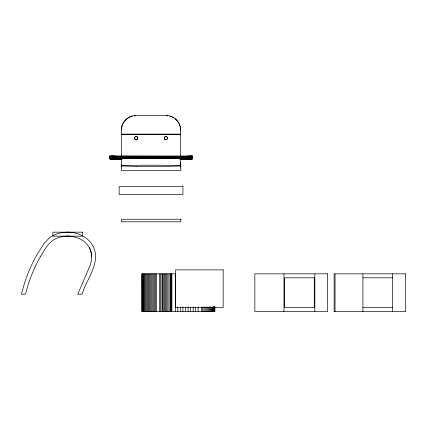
<?xml version="1.0" encoding="UTF-8"?>
<svg xmlns="http://www.w3.org/2000/svg" width="427" height="427" viewBox="0 0 427 427"><rect width="100%" height="100%" fill="white"/><g stroke="black" fill="none" stroke-linecap="round" stroke-linejoin="round"><path stroke-width="0.64" d="M188.937 156.101L188.702 158.123L113.379 158.113L113.368 157.835L113.352 156.101L191.104 156.181L112.531 156.101L115.733 156.175L113.582 156.229M189.225 159.095C189.252 160.178 193.105 159.234 192.646 157.472C190.298 162.255 195.043 155.134 191.381 156.122C189.753 155.551 190.335 157.125 189.668 158.006C189.033 158.171 191.275 158.294 191.664 157.889C194.893 155.748 189.588 156.629 188.723 156.981L113.358 156.981C109.141 156.271 108.431 158.187 112.84 158.123M190.148 156.106L189.551 156.101L189.038 158.123L192.017 157.664L192.625 156.693L192.331 158.123M191.061 156.117L191.008 156.389L186.359 156.383L192.657 156.431L192.342 158.566L192.315 157.269L188.723 157.205L188.707 158.102M189.753 156.101L189.241 158.123L189.743 157.606L189.956 156.101M190.341 156.106L190.106 157.52L189.535 158.123L190.223 157.611L190.527 156.106M121.449 158.812L121.396 167.074A30.029 3.918 0 0 1 121.396 166.397L121.38 164.753A1.975 1.959 0 0 1 121.498 164.059M190.714 156.111L190.373 157.611L189.641 158.102M190.89 156.111L190.618 157.43L189.876 158.123L191.312 157.712L192.054 156.138M191.227 156.117L190.917 157.43L190.052 158.134L191.493 157.718L192.166 156.138M191.381 156.122L190.992 157.531L189.978 158.129L191.285 157.627L191.814 156.127M191.531 156.122L191.12 157.531L190.132 158.134M191.675 156.127L191.312 157.44L190.373 158.129L191.851 157.739L192.694 156.181M91.64 256.979A19.194 19.194 0 0 0 89.376 247.74A19.098 19.098 0 0 1 91.624 255.976L91.293 260.913L89.996 265.637L77.778 294.182L82.096 294.182C85.779 281.26 95.755 269.72 95.6 255.784A23.085 23.085 0 0 0 92.846 245.829M112.733 156.101C112.92 161.187 114.564 154.344 110.855 156.117C107.31 156.394 111.746 158.54 113.368 157.958L189.684 157.771M192.262 156.143L191.659 157.638L190.223 158.129L191.488 157.632L192.054 156.266L192.668 156.298M192.353 156.149C192.988 157.414 189.812 158.598 190.949 157.979M192.502 156.154L191.803 157.648L190.271 158.139M192.502 157.483C192.823 159.212 188.617 160.616 191.872 158.598M192.561 156.159L192.166 157.366L191.232 157.99M192.646 157.472C192.529 160.061 188.873 159.484 189.556 159.095M188.707 159.452L188.894 159.095L188.846 159.468L180.701 159.479M192.497 156.282L191.947 157.558L190.666 158.155L191.92 157.755L192.582 156.81L109.515 156.81L109.424 156.431L113.144 156.357M192.396 157.873L192.689 157.59L191.878 159.041L190.228 159.458M189.551 156.101L188.937 158.123L189.145 156.101L186.348 156.175L192.054 156.266M188.873 159.346L180.712 159.346M189.049 159.17L188.937 159.479L189.06 159.095M192.636 157.851L192.337 157.75M188.857 159.426L180.706 159.426M189.31 159.468L189.209 159.17M111.095 159.079L112.552 159.468L111.468 159.458L110.983 159.074L112.84 159.479L111.346 159.452L111.367 158.161L110.379 157.899L109.659 157.168L190.746 157.109L192.412 157.163L192.428 158.449L191.931 158.486L192.54 158.22M192.129 158.252L190.688 159.447L191.808 159.111L191.814 157.83L192.342 157.275M192.214 158.246L191.339 159.26L190.052 159.468L191.403 159.068M192.289 158.246L191.504 159.196L190.314 159.458M189.684 159.164C190.581 158.945 188.942 159.933 189.716 159.095M189.577 159.447L189.871 159.09M191.552 158.604C193.89 158.07 190.367 156.533 188.723 157.312L109.814 157.376L111.383 158.155M191.67 158.604C194.402 157.339 190.026 157.28 188.723 157.419L109.899 157.478L110.065 158.951L112.274 159.474L111.346 159.079M40.746 256.168C44.114 250.638 47.167 244.527 52.526 240.604A20.138 20.138 0 0 1 54.181 239.52L56.481 238.357A27.36 27.36 0 0 1 59.956 237.097L65.016 236.248A30.077 30.077 0 0 1 71.699 236.451C77.623 237.289 83.452 239.99 87.295 244.676A19.679 19.679 0 0 1 89.36 247.745M191.776 158.598L191.488 158.983M189.407 158.006L188.99 158.043M190.949 159.324C190.613 159.116 189.737 159.415 190.196 159.415M191.381 159.202L189.978 159.474L190.463 159.084M190.122 158.086L191.099 156.373L188.974 156.33M189.342 158.075L190.159 157.91M191.205 159.266L190.607 159.447L191.579 158.983M191.312 159.068L190.394 159.452L190.832 159.218M180.274 130.304L180.632 129.989A14.534 14.406 0 0 0 180.087 126.269M190.501 158.134L192.001 157.664L192.022 158.951L191.493 159.063M191.04 157.857L190.57 158.091L191.702 157.894L191.552 159.244M191.467 159.292L191.59 157.958M190.196 158.054L189.802 158.081M190.768 159.447C191.216 159.917 192.262 157.387 190.672 158.123M109.392 156.175C109.024 157.584 109.942 159.815 112.023 159.468M111.191 156.111L111.511 157.526L112.296 158.123L110.273 157.825L110.267 159.106L111.783 159.415M110.497 157.953C114.121 158.486 109.542 158.203 110.145 156.133M192.47 158.342L191.985 158.374M191.899 159.036L191.574 159.063M190.816 159.442C190.96 158.364 191.12 159.383 190.89 158.07M190.538 159.458L191.061 159.394M190.607 158.118L191.029 157.979M109.472 156.165L110.134 157.654L111.81 158.139L111.025 157.435L110.7 156.122M111.036 158.113C112.792 158.465 109.824 157.451 110.406 156.127M111.132 157.979C111.57 158.55 108.965 157.248 109.579 156.154M192.342 158.566L191.963 158.593M191.195 159.383L191.227 158.097M110.203 157.744L111.58 158.134L110.748 158.054L110.732 159.335L111.853 159.458M110.705 157.995L110.609 159.292L111.468 159.452M109.477 157.606L110.043 158.876L111.383 159.447L110.182 159.036L109.456 157.974L109.525 156.287L110.321 157.734L111.949 158.134L111.164 157.43L110.855 156.117M192.604 157.606L192.347 157.622M191.947 158.961L192.113 157.579L190.992 157.531L113.363 157.515C111.121 156.688 107.785 158.598 111.586 159.458L110.646 159.298M111.02 158.033C110.769 159.015 110.422 159.319 111.591 159.436M192.001 158.876L191.467 158.903M191.259 159.351L191.008 159.394M109.525 156.287L115.733 156.378L113.582 156.426M110.63 157.942C110.326 157.382 110.662 160.162 110.678 159.138M191.173 159.356L191.291 158.043M191.339 159.26L191.707 159.122L191.104 159.319M109.728 156.149C109.179 157.243 111.831 158.438 110.977 157.985M111.143 158.107L111.586 158.145L110.438 157.451L110.027 156.138M191.547 159.132L190.122 159.442L190.581 159.41M112.541 156.133L110.983 156.175L113.283 156.229M109.915 156.138L110.502 157.638L111.783 158.054M111.041 157.926L110.182 157.355L109.819 156.143M111.052 157.979L111.474 158.118L110.678 157.798M111.233 158.027L111.511 158.091M110.267 156.127L110.721 157.536L111.767 158.113M191.205 159.074L190.912 159.154M190.49 159.436L190.762 159.367M110.55 156.122L111.169 157.782L112.547 158.123L111.975 157.52L111.741 156.106M190.986 159.079L190.672 159.154M111.362 157.851C113.79 158.342 111.596 157.883 111.933 156.106M111.554 157.915L112.36 158.129M111.703 158.017C112.424 158.486 110.588 157.019 111.02 156.117M190.736 159.079L190.218 159.228M190.41 159.282L190.1 159.34M111.367 156.111L112.002 157.841M112.168 158.081L112.44 158.102M112.221 158.049L112.643 158.123M112.541 156.33L110.983 156.373L188.937 156.357M189.94 159.228L189.647 159.234M112.328 157.905L113.144 158.123L112.936 156.101M112.125 156.101L112.739 158.075M112.328 156.101L112.525 157.691L112.888 157.835M112.76 157.899L113.054 157.899M112.856 157.691L191.056 157.622M113.032 157.766L189.209 157.766M121.449 134.115L180.632 134.115M121.449 134.425L180.632 134.425M188.729 156.613L109.472 156.682L109.985 158.865M188.723 156.981L192.486 157.051M188.723 157.205L113.358 157.205C112.066 157.173 107.62 156.89 110.305 158.598M113.368 157.958L188.713 157.899M188.713 158.006L190.127 157.771M113.064 159.346C111.644 158.614 113.31 159.938 113.187 159.095L121.364 159.17M180.717 159.17L188.889 159.17M121.369 159.234L113.192 159.17C112.669 159.228 113.203 159.698 112.525 159.095M180.712 159.234L188.883 159.234M121.369 159.346L112.691 159.095M121.375 159.426L113.054 159.292M113.187 159.095L113.214 159.388L121.38 159.479M180.274 162.767L180.632 162.767L180.685 167.074A30.029 3.918 0 0 0 180.685 166.397L180.701 164.753A1.975 1.959 0 0 0 180.397 163.68M175.887 273.846L141.983 273.846L142.004 311.534L214.808 311.534L214.808 306.906M362.913 277.817L392.664 277.817M362.913 307.568L392.664 307.568M189.07 157.606L111.559 157.616L110.081 157.664L110.059 158.951L110.347 158.977L110.033 158.588M189.001 158.006L113.23 158.075L111.81 157.776M113.118 159.468L112.781 159.346M189.225 157.691L190.463 157.696M112.835 159.42L111.906 159.09M112.584 159.234L112.915 159.479M112.504 159.447L112.002 159.228M112.055 159.09L112.504 159.34M189.743 158.049L190.72 157.851M111.479 159.084L112.45 159.479L111.169 159.154M189.748 158.107L190.341 157.969M112.36 159.474L111.479 159.223M112.061 159.442L111.228 159.276M190.543 157.776L191.227 157.793M111.554 159.282L110.769 159.068M191.099 157.707L191.403 157.718M111.143 159.218L110.871 159.074M111.319 159.367L111.949 159.468L111.602 159.223M111.041 159.271L111.767 159.436L111.217 159.079M111.415 159.404L110.956 159.266M110.604 159.138L111.543 159.458M110.945 159.212L110.636 159.202M191.221 157.862L191.915 157.75M110.983 158.123L110.983 159.404L111.586 159.41M109.974 158.011C108.81 157.819 110.465 159.202 109.744 157.75M110.422 158.892L109.846 158.577L109.472 157.472M110.806 159.266L111.239 159.426L111.239 158.161M109.659 157.168C108.821 156.197 110.337 159.106 109.515 158.102M109.915 158.364L109.638 158.348M109.664 157.744L110.534 159.132M190.832 158.155L190.97 159.426M110.374 159.052L110.283 157.819M191.6 157.883L191.211 158.091M192.54 156.933L110.657 156.885L109.558 156.928L109.723 158.566M109.899 158.775L110.209 158.598M111.687 158.113L111.495 158.059M192.652 156.56L109.451 156.693M110.379 159.18L109.595 157.739M110.577 157.873L109.648 156.149M110.422 158.977L110.118 158.593M111.954 157.771L111.554 156.106M92.84 245.835C89.414 239.478 83.019 235.112 76.123 233.307A33.322 33.322 0 0 0 70.578 232.325M112.712 157.766L112.531 156.229M109.91 158.129L109.835 157.755M109.456 157.974L109.931 157.755M113.374 159.452L113.363 159.095M392.664 273.846L392.664 311.534M362.913 273.846L362.913 311.534M335.051 273.846L335.051 311.534M314.843 273.846L314.843 311.534M283.966 273.846L283.966 311.534M214.77 306.906L214.786 311.534M214.674 306.906L214.701 311.534M214.546 306.906L214.546 311.534M214.375 306.906L214.375 311.534M214.167 306.906L214.167 311.534M213.916 306.906L213.916 311.534M213.623 306.906L213.623 311.534M213.286 306.906L213.286 311.534M212.908 306.906L212.908 311.534M212.481 306.906L212.481 311.534M211.792 306.906L211.792 311.534M211.013 306.906L211.013 311.534M210.169 306.906L210.169 311.534M209.262 306.906L209.262 311.534M208.296 306.906L208.296 311.534M207.271 306.906L207.271 311.534M206.204 306.906L206.204 311.534M205.083 306.906L205.083 311.534M203.925 306.906L203.925 311.534M202.729 306.906L202.729 311.534M201.64 306.906L201.64 311.534M198.133 306.906L198.133 311.534M195.699 306.906L195.699 311.534M193.196 306.906L193.196 311.534M191.92 157.755L191.92 159.031M190.645 306.906L190.645 311.534M188.067 306.906L188.067 311.534M185.473 306.906L185.473 311.534M182.889 306.906L182.889 311.534M180.792 166.738L180.792 170.704L121.289 170.704L121.289 166.738M180.632 156.175L180.632 129.68A14.534 14.406 0 0 0 165.906 115.466L136.154 115.466A14.523 14.401 0 0 0 121.449 129.685L121.449 156.175M180.632 158.812L180.632 162.767M180.333 306.906L180.333 311.534M177.824 306.906L177.824 311.534M175.38 273.846L175.38 311.534M171.884 273.846L171.884 311.534M171.579 273.846L171.579 311.534M170.901 273.846L170.901 311.534M170.218 273.846L170.218 311.534M168.991 273.846L168.991 311.534M167.806 273.846L167.806 311.534M166.695 273.846L166.695 311.534M165.649 273.846L165.649 311.534M164.662 273.846L164.662 311.534M163.722 273.846L163.722 311.534M162.431 273.846L162.431 311.534M161.982 273.846L161.982 311.534M160.419 273.846L160.419 311.534M159.645 273.846L159.645 311.534M156.65 273.846L156.65 311.534M155.492 273.846L155.492 311.534M154.371 273.846L154.371 311.534M153.282 273.846L153.282 311.534M152.22 273.846L152.22 311.534M151.185 273.846L151.185 311.534M150.181 273.846L150.181 311.534M149.204 273.846L149.204 311.534M148.26 273.846L148.26 311.534M147.342 273.846L147.342 311.534M146.456 273.846L146.456 311.534M145.591 273.846L145.591 311.534M144.758 273.846L144.758 311.534M143.958 273.846L143.958 311.534M143.178 273.846L143.178 311.534M142.826 273.846L142.826 311.534M142.533 273.846L142.533 311.534M142.239 273.846L142.298 311.534M110.855 158.097L110.855 159.372M110.492 157.958L110.492 159.239M122.741 158.988A29.751 0.598 0 0 1 151.302 158.203A29.751 0.598 0 0 1 179.175 158.999M166.808 139.576A1.585 1.575 0 0 1 164.374 138.674A1.585 1.575 0 0 1 166.06 136.709A1.585 1.575 0 0 1 167.341 138.956M136.992 139.613A1.585 1.575 0 0 1 134.58 138.465A1.585 1.575 0 0 1 136.651 136.784A1.585 1.575 0 0 1 137.313 139.357M121.449 129.995A14.523 14.401 0 0 1 122.624 124.497M122.891 123.926A14.523 14.401 0 0 1 123.488 122.821M123.825 122.287A14.523 14.401 0 0 1 130 117.046M130.582 116.801A14.523 14.401 0 0 1 132.391 116.219M134.259 115.877A14.523 14.401 0 0 1 135.519 115.781M166.541 115.781A14.534 14.406 0 0 1 167.806 115.872M169.674 116.219A14.534 14.406 0 0 1 171.483 116.801M172.065 117.046A14.534 14.406 0 0 1 173.197 117.612M174.792 118.637A14.534 14.406 0 0 1 177.509 121.263M177.894 121.764A14.534 14.406 0 0 1 179.9 125.671M67.236 232.181A33.963 33.963 0 0 1 72.259 232.523M68.896 232.213A34.341 34.341 0 0 0 64.696 232.293C60.33 232.651 56.012 233.9 52.201 236.083A24.654 24.654 0 0 0 48.977 238.335L43.938 243.7L37.314 254.172A144.491 144.491 0 0 0 24.371 283.672L21.35 294.182L25.465 294.182L28.161 284.857A140.515 140.515 0 0 1 40.736 256.163M63.554 236.403A29.975 29.975 0 0 1 71.699 236.451M182.932 186.572L119.149 186.572L119.144 194.504L182.932 194.504L182.937 186.572M180.792 219.222L121.289 219.222L121.289 221.8L180.792 221.8L180.792 219.222M82.646 232.165L52.889 232.165L52.889 236.163L82.646 236.163L82.646 232.165M223.166 269.88L175.54 269.88L175.54 307.568L223.166 307.568L223.166 269.88M327.674 273.846L254.85 273.846L254.85 311.534L327.674 311.534L327.674 273.846M405.65 273.846L334.127 273.846L334.127 311.534L405.65 311.534L405.65 273.846M314.283 277.817L284.531 277.817L284.531 307.568L314.283 307.568L314.283 277.817M142.132 311.534L142.132 273.846L142.09 311.534M136.165 166.327A29.751 0.598 0 0 0 180.792 165.809A29.751 0.598 0 0 0 136.165 165.292A29.751 0.598 0 0 0 136.165 166.327M164.875 139.165A1.585 1.575 0 0 0 167.469 138.252A1.585 1.575 0 0 0 165.377 136.485A1.585 1.575 0 0 0 164.875 139.165M135.065 139.111A1.585 1.575 0 0 0 137.697 138.327A1.585 1.575 0 0 0 135.695 136.459A1.585 1.575 0 0 0 135.065 139.111"/></g></svg>
